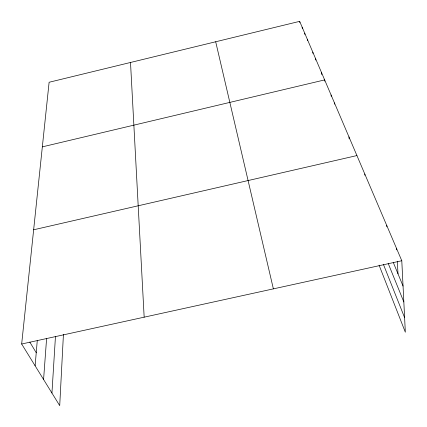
<?xml version="1.0" encoding="UTF-8"?>
<svg xmlns="http://www.w3.org/2000/svg" width="427" height="427" viewBox="0 0 427 427"><rect width="100%" height="100%" fill="white"/><g stroke="black" fill="none" stroke-linecap="round" stroke-linejoin="round"><path stroke-width="0.64" d="M63.431 334.325L59.716 405.65L21.665 344.007L49.11 82.262L299.669 21.35L401.791 260.737L405.335 332.211L379.075 265.162M51.939 393.048L55.462 336.433M43.581 379.507L46.612 338.307M35.121 365.8L37.261 340.671M42.337 146.861L324.648 79.908L324.808 81.21M33.642 229.785L356.924 155.567M21.665 344.007L401.791 260.737M29.81 342.064L36.236 352.707M393.374 262.664L403.045 286.058M388.223 263.464L403.835 301.958M383.483 264.575L404.609 317.635M215.688 41.766L273.376 288.865M299.669 21.35L299.85 22.652M302.161 27.195L302.343 28.508M304.718 33.189L304.899 34.507M307.344 39.337L307.515 40.629M312.799 52.137L312.97 53.444M315.644 58.798L315.809 60.111M321.563 72.67L321.803 74.613M331.09 95.002L331.245 96.321M334.453 102.886L334.603 104.215M348.966 136.902L349.163 138.882M364.786 173.992L364.898 175.294M386.75 225.472L386.835 226.796M396.603 248.573L396.678 249.902M397.302 261.217L398.007 273.867M130.507 62.47L144.166 317.17"/></g></svg>
